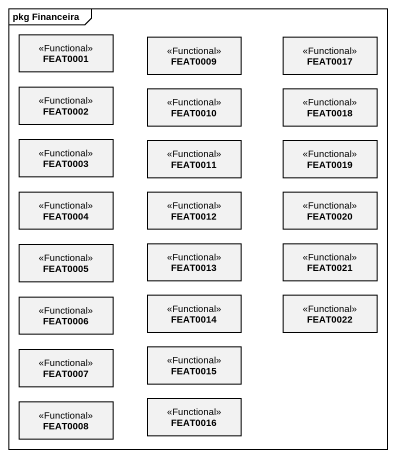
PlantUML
@startuml
mainframe pkg Financeira
hide circle
hide empty members
class FEAT0001 <<Functional>>
class FEAT0009 <<Functional>>
class FEAT0017 <<Functional>>
class FEAT0002 <<Functional>>
class FEAT0010 <<Functional>>
class FEAT0018 <<Functional>>
class FEAT0003 <<Functional>>
class FEAT0011 <<Functional>>
class FEAT0019 <<Functional>>
class FEAT0004 <<Functional>>
class FEAT0012 <<Functional>>
class FEAT0020 <<Functional>>
class FEAT0005 <<Functional>>
class FEAT0013 <<Functional>>
class FEAT0021 <<Functional>>
class FEAT0006 <<Functional>>
class FEAT0014 <<Functional>>
class FEAT0022 <<Functional>>
class FEAT0007 <<Functional>>
class FEAT0015 <<Functional>>
class FEAT0008 <<Functional>>
class FEAT0016 <<Functional>>
@enduml
